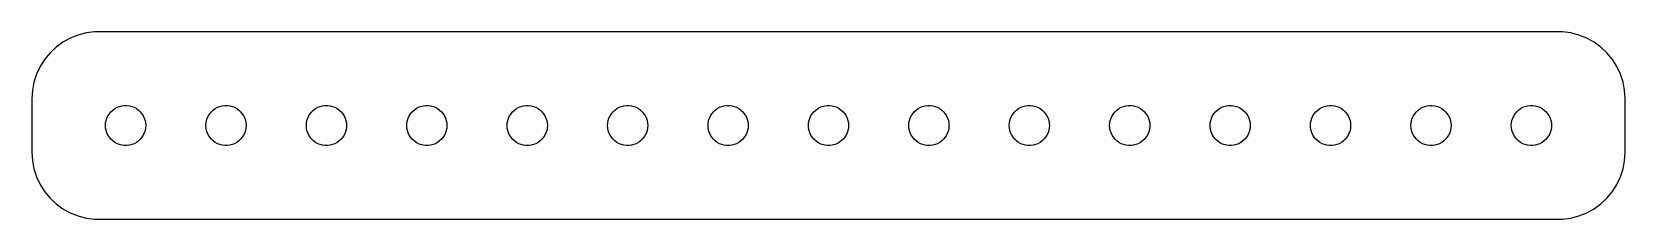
# Model space of a CAD drawing. Header units: metres. Extents: x -60 to 60, y 17 to 31.
import ezdxf

# ---------------------------------------------------------------- set-up
doc = ezdxf.new("R2010")
doc.units = ezdxf.units.M

msp = doc.modelspace()

# ---------------------------------------------------------------- linework, layer by layer
for p, q in [((-54.8139, 30.9901), (-55.4369, 30.9114)), ((54.8139, 30.9901), (-54.8139, 30.9901)), ((55.4369, 30.9114), (54.8139, 30.9901)), ((-57.6871, 29.8526), (-58.1448, 29.4227)), ((-57.1791, 30.2216), (-57.6871, 29.8526)), ((-56.6289, 30.5241), (-57.1791, 30.2216)), ((-56.0451, 30.7553), (-56.6289, 30.5241)), ((-55.4369, 30.9114), (-56.0451, 30.7553)), ((56.0451, 30.7553), (55.4369, 30.9114)), ((56.6289, 30.5241), (56.0451, 30.7553)), ((57.1791, 30.2216), (56.6289, 30.5241)), ((57.6871, 29.8526), (57.1791, 30.2216)), ((58.1448, 29.4227), (57.6871, 29.8526)), ((-58.5451, 28.9389), (-58.8815, 28.4088)), ((-58.1448, 29.4227), (-58.5451, 28.9389)), ((58.5451, 28.9389), (58.1448, 29.4227)), ((58.8815, 28.4088), (58.5451, 28.9389)), ((-59.1489, 27.8406), (-59.3429, 27.2434)), ((-58.8815, 28.4088), (-59.1489, 27.8406)), ((59.1489, 27.8406), (58.8815, 28.4088)), ((59.3429, 27.2434), (59.1489, 27.8406)), ((-59.4606, 26.6267), (-59.5, 26)), ((-59.3429, 27.2434), (-59.4606, 26.6267)), ((59.4606, 26.6267), (59.3429, 27.2434)), ((59.5, 26), (59.4606, 26.6267)), ((-59.5, 26), (-59.5, 22)), ((-53.7135, 24.8817), (-53.5934, 25.0268)), ((-53.5934, 25.0268), (-53.4561, 25.1558)), ((-53.4561, 25.1558), (-53.3037, 25.2665)), ((-53.3037, 25.2665), (-53.1387, 25.3572)), ((-53.1387, 25.3572), (-52.9635, 25.4266)), ((-52.9635, 25.4266), (-52.7811, 25.4734)), ((-52.7811, 25.4734), (-52.5942, 25.497)), ((-52.5942, 25.497), (-52.4058, 25.497)), ((-52.4058, 25.497), (-52.2189, 25.4734)), ((-52.2189, 25.4734), (-52.0365, 25.4266)), ((-52.0365, 25.4266), (-51.8613, 25.3572)), ((-51.8613, 25.3572), (-51.6963, 25.2665)), ((-51.6963, 25.2665), (-51.5439, 25.1558)), ((-51.5439, 25.1558), (-51.4065, 25.0268)), ((-51.4065, 25.0268), (-51.2865, 24.8817)), ((-46.2135, 24.8817), (-46.0934, 25.0268)), ((-46.0934, 25.0268), (-45.9561, 25.1558)), ((-45.9561, 25.1558), (-45.8037, 25.2665)), ((-45.8037, 25.2665), (-45.6387, 25.3572)), ((-45.6387, 25.3572), (-45.4635, 25.4266)), ((-45.4635, 25.4266), (-45.2811, 25.4734)), ((-45.2811, 25.4734), (-45.0942, 25.497)), ((-45.0942, 25.497), (-44.9058, 25.497)), ((-44.9058, 25.497), (-44.7189, 25.4734)), ((-44.7189, 25.4734), (-44.5365, 25.4266)), ((-44.5365, 25.4266), (-44.3613, 25.3572)), ((-44.3613, 25.3572), (-44.1963, 25.2665)), ((-44.1963, 25.2665), (-44.0439, 25.1558)), ((-44.0439, 25.1558), (-43.9065, 25.0268)), ((-43.9065, 25.0268), (-43.7865, 24.8817)), ((-38.7135, 24.8817), (-38.5934, 25.0268)), ((-38.5934, 25.0268), (-38.4561, 25.1558)), ((-38.4561, 25.1558), (-38.3037, 25.2665)), ((-38.3037, 25.2665), (-38.1387, 25.3572)), ((-38.1387, 25.3572), (-37.9635, 25.4266)), ((-37.9635, 25.4266), (-37.7811, 25.4734)), ((-37.7811, 25.4734), (-37.5942, 25.497)), ((-37.5942, 25.497), (-37.4058, 25.497)), ((-37.4058, 25.497), (-37.2189, 25.4734)), ((-37.2189, 25.4734), (-37.0365, 25.4266)), ((-37.0365, 25.4266), (-36.8613, 25.3572)), ((-36.8613, 25.3572), (-36.6963, 25.2665)), ((-36.6963, 25.2665), (-36.5439, 25.1558)), ((-36.5439, 25.1558), (-36.4065, 25.0268)), ((-36.4065, 25.0268), (-36.2865, 24.8817)), ((-31.2135, 24.8817), (-31.0934, 25.0268)), ((-31.0934, 25.0268), (-30.9561, 25.1558)), ((-30.9561, 25.1558), (-30.8037, 25.2665)), ((-30.8037, 25.2665), (-30.6387, 25.3572)), ((-30.6387, 25.3572), (-30.4635, 25.4266)), ((-30.4635, 25.4266), (-30.2811, 25.4734)), ((-30.2811, 25.4734), (-30.0942, 25.497)), ((-30.0942, 25.497), (-29.9058, 25.497)), ((-29.9058, 25.497), (-29.7189, 25.4734)), ((-29.7189, 25.4734), (-29.5365, 25.4266)), ((-29.5365, 25.4266), (-29.3613, 25.3572)), ((-29.3613, 25.3572), (-29.1963, 25.2665)), ((-29.1963, 25.2665), (-29.0439, 25.1558)), ((-29.0439, 25.1558), (-28.9065, 25.0268)), ((-28.9065, 25.0268), (-28.7865, 24.8817)), ((-23.7135, 24.8817), (-23.5934, 25.0268)), ((-23.5934, 25.0268), (-23.4561, 25.1558)), ((-23.4561, 25.1558), (-23.3037, 25.2665)), ((-23.3037, 25.2665), (-23.1387, 25.3572)), ((-23.1387, 25.3572), (-22.9635, 25.4266)), ((-22.9635, 25.4266), (-22.7811, 25.4734)), ((-22.7811, 25.4734), (-22.5942, 25.497)), ((-22.5942, 25.497), (-22.4058, 25.497)), ((-22.4058, 25.497), (-22.2189, 25.4734)), ((-22.2189, 25.4734), (-22.0365, 25.4266)), ((-22.0365, 25.4266), (-21.8613, 25.3572)), ((-21.8613, 25.3572), (-21.6963, 25.2665)), ((-21.6963, 25.2665), (-21.5439, 25.1558)), ((-21.5439, 25.1558), (-21.4065, 25.0268)), ((-21.4065, 25.0268), (-21.2865, 24.8817)), ((-16.2135, 24.8817), (-16.0934, 25.0268)), ((-16.0934, 25.0268), (-15.9561, 25.1558)), ((-15.9561, 25.1558), (-15.8037, 25.2665)), ((-15.8037, 25.2665), (-15.6387, 25.3572)), ((-15.6387, 25.3572), (-15.4635, 25.4266)), ((-15.4635, 25.4266), (-15.2811, 25.4734)), ((-15.2811, 25.4734), (-15.0942, 25.497)), ((-15.0942, 25.497), (-14.9058, 25.497)), ((-14.9058, 25.497), (-14.7189, 25.4734)), ((-14.7189, 25.4734), (-14.5365, 25.4266)), ((-14.5365, 25.4266), (-14.3613, 25.3572)), ((-14.3613, 25.3572), (-14.1963, 25.2665)), ((-14.1963, 25.2665), (-14.0439, 25.1558)), ((-14.0439, 25.1558), (-13.9065, 25.0268)), ((-13.9065, 25.0268), (-13.7865, 24.8817)), ((-8.71352, 24.8817), (-8.59344, 25.0268)), ((-8.59344, 25.0268), (-8.45613, 25.1558)), ((-8.45613, 25.1558), (-8.30373, 25.2665)), ((-8.30373, 25.2665), (-8.13866, 25.3572)), ((-8.13866, 25.3572), (-7.96352, 25.4266)), ((-7.96352, 25.4266), (-7.78107, 25.4734)), ((-7.78107, 25.4734), (-7.59418, 25.497)), ((-7.59418, 25.497), (-7.40581, 25.497)), ((-7.40581, 25.497), (-7.21892, 25.4734)), ((-7.21892, 25.4734), (-7.03647, 25.4266)), ((-7.03647, 25.4266), (-6.86133, 25.3572)), ((-6.86133, 25.3572), (-6.69626, 25.2665)), ((-6.69626, 25.2665), (-6.54385, 25.1558)), ((-6.54385, 25.1558), (-6.40654, 25.0268)), ((-6.40654, 25.0268), (-6.28647, 24.8817)), ((-1.21352, 24.8817), (-1.09344, 25.0268)), ((-1.09344, 25.0268), (-0.95613, 25.1558)), ((-0.95613, 25.1558), (-0.80373, 25.2665)), ((-0.80373, 25.2665), (-0.63866, 25.3572)), ((-0.63866, 25.3572), (-0.46352, 25.4266)), ((-0.46352, 25.4266), (-0.28107, 25.4734)), ((-0.28107, 25.4734), (-0.09418, 25.497)), ((-0.09418, 25.497), (0.09418, 25.497)), ((0.09418, 25.497), (0.28107, 25.4734)), ((0.28107, 25.4734), (0.46352, 25.4266)), ((0.46352, 25.4266), (0.63866, 25.3572)), ((0.63866, 25.3572), (0.80373, 25.2665)), ((0.80373, 25.2665), (0.95613, 25.1558)), ((0.95613, 25.1558), (1.09344, 25.0268)), ((1.09344, 25.0268), (1.21352, 24.8817)), ((6.28647, 24.8817), (6.40654, 25.0268)), ((6.40654, 25.0268), (6.54385, 25.1558)), ((6.54385, 25.1558), (6.69626, 25.2665)), ((6.69626, 25.2665), (6.86133, 25.3572)), ((6.86133, 25.3572), (7.03647, 25.4266)), ((7.03647, 25.4266), (7.21892, 25.4734)), ((7.21892, 25.4734), (7.40581, 25.497)), ((7.40581, 25.497), (7.59418, 25.497)), ((7.59418, 25.497), (7.78107, 25.4734)), ((7.78107, 25.4734), (7.96352, 25.4266)), ((7.96352, 25.4266), (8.13866, 25.3572)), ((8.13866, 25.3572), (8.30373, 25.2665)), ((8.30373, 25.2665), (8.45613, 25.1558)), ((8.45613, 25.1558), (8.59344, 25.0268)), ((8.59344, 25.0268), (8.71352, 24.8817)), ((13.7865, 24.8817), (13.9065, 25.0268)), ((13.9065, 25.0268), (14.0439, 25.1558)), ((14.0439, 25.1558), (14.1963, 25.2665)), ((14.1963, 25.2665), (14.3613, 25.3572)), ((14.3613, 25.3572), (14.5365, 25.4266)), ((14.5365, 25.4266), (14.7189, 25.4734)), ((14.7189, 25.4734), (14.9058, 25.497)), ((14.9058, 25.497), (15.0942, 25.497)), ((15.0942, 25.497), (15.2811, 25.4734)), ((15.2811, 25.4734), (15.4635, 25.4266)), ((15.4635, 25.4266), (15.6387, 25.3572)), ((15.6387, 25.3572), (15.8037, 25.2665)), ((15.8037, 25.2665), (15.9561, 25.1558)), ((15.9561, 25.1558), (16.0934, 25.0268)), ((16.0934, 25.0268), (16.2135, 24.8817)), ((21.2865, 24.8817), (21.4065, 25.0268)), ((21.4065, 25.0268), (21.5439, 25.1558)), ((21.5439, 25.1558), (21.6963, 25.2665)), ((21.6963, 25.2665), (21.8613, 25.3572)), ((21.8613, 25.3572), (22.0365, 25.4266)), ((22.0365, 25.4266), (22.2189, 25.4734)), ((22.2189, 25.4734), (22.4058, 25.497)), ((22.4058, 25.497), (22.5942, 25.497)), ((22.5942, 25.497), (22.7811, 25.4734)), ((22.7811, 25.4734), (22.9635, 25.4266)), ((22.9635, 25.4266), (23.1387, 25.3572)), ((23.1387, 25.3572), (23.3037, 25.2665)), ((23.3037, 25.2665), (23.4561, 25.1558)), ((23.4561, 25.1558), (23.5934, 25.0268)), ((23.5934, 25.0268), (23.7135, 24.8817)), ((28.7865, 24.8817), (28.9065, 25.0268)), ((28.9065, 25.0268), (29.0439, 25.1558)), ((29.0439, 25.1558), (29.1963, 25.2665)), ((29.1963, 25.2665), (29.3613, 25.3572)), ((29.3613, 25.3572), (29.5365, 25.4266)), ((29.5365, 25.4266), (29.7189, 25.4734)), ((29.7189, 25.4734), (29.9058, 25.497)), ((29.9058, 25.497), (30.0942, 25.497)), ((30.0942, 25.497), (30.2811, 25.4734)), ((30.2811, 25.4734), (30.4635, 25.4266)), ((30.4635, 25.4266), (30.6387, 25.3572)), ((30.6387, 25.3572), (30.8037, 25.2665)), ((30.8037, 25.2665), (30.9561, 25.1558)), ((30.9561, 25.1558), (31.0934, 25.0268)), ((31.0934, 25.0268), (31.2135, 24.8817)), ((36.2865, 24.8817), (36.4065, 25.0268)), ((36.4065, 25.0268), (36.5439, 25.1558)), ((36.5439, 25.1558), (36.6963, 25.2665)), ((36.6963, 25.2665), (36.8613, 25.3572)), ((36.8613, 25.3572), (37.0365, 25.4266)), ((37.0365, 25.4266), (37.2189, 25.4734)), ((37.2189, 25.4734), (37.4058, 25.497)), ((37.4058, 25.497), (37.5942, 25.497)), ((37.5942, 25.497), (37.7811, 25.4734)), ((37.7811, 25.4734), (37.9635, 25.4266)), ((37.9635, 25.4266), (38.1387, 25.3572)), ((38.1387, 25.3572), (38.3037, 25.2665)), ((38.3037, 25.2665), (38.4561, 25.1558)), ((38.4561, 25.1558), (38.5934, 25.0268)), ((38.5934, 25.0268), (38.7135, 24.8817)), ((43.7865, 24.8817), (43.9065, 25.0268)), ((43.9065, 25.0268), (44.0439, 25.1558)), ((44.0439, 25.1558), (44.1963, 25.2665)), ((44.1963, 25.2665), (44.3613, 25.3572)), ((44.3613, 25.3572), (44.5365, 25.4266)), ((44.5365, 25.4266), (44.7189, 25.4734)), ((44.7189, 25.4734), (44.9058, 25.497)), ((44.9058, 25.497), (45.0942, 25.497)), ((45.0942, 25.497), (45.2811, 25.4734)), ((45.2811, 25.4734), (45.4635, 25.4266)), ((45.4635, 25.4266), (45.6387, 25.3572)), ((45.6387, 25.3572), (45.8037, 25.2665)), ((45.8037, 25.2665), (45.9561, 25.1558)), ((45.9561, 25.1558), (46.0934, 25.0268)), ((46.0934, 25.0268), (46.2135, 24.8817)), ((51.2865, 24.8817), (51.4065, 25.0268)), ((51.4065, 25.0268), (51.5439, 25.1558)), ((51.5439, 25.1558), (51.6963, 25.2665)), ((51.6963, 25.2665), (51.8613, 25.3572)), ((51.8613, 25.3572), (52.0365, 25.4266)), ((52.0365, 25.4266), (52.2189, 25.4734)), ((52.2189, 25.4734), (52.4058, 25.497)), ((52.4058, 25.497), (52.5942, 25.497)), ((52.5942, 25.497), (52.7811, 25.4734)), ((52.7811, 25.4734), (52.9635, 25.4266)), ((52.9635, 25.4266), (53.1387, 25.3572)), ((53.1387, 25.3572), (53.3037, 25.2665)), ((53.3037, 25.2665), (53.4561, 25.1558)), ((53.4561, 25.1558), (53.5934, 25.0268)), ((53.5934, 25.0268), (53.7135, 24.8817)), ((59.5, 22), (59.5, 26)), ((-54, 24), (-53.9882, 24.188)), ((-53.9882, 23.812), (-54, 24)), ((-53.9882, 24.188), (-53.9529, 24.373)), ((-53.9529, 23.627), (-53.9882, 23.812)), ((-53.9529, 24.373), (-53.8947, 24.5522)), ((-53.8947, 24.5522), (-53.8145, 24.7226)), ((-53.8145, 24.7226), (-53.7135, 24.8817)), ((-51.2865, 24.8817), (-51.1855, 24.7226)), ((-51.1855, 24.7226), (-51.1053, 24.5522)), ((-51.1053, 24.5522), (-51.0471, 24.373)), ((-51.0471, 24.373), (-51.0118, 24.188)), ((-51.0118, 23.812), (-51.0471, 23.627)), ((-51.0118, 24.188), (-51, 24)), ((-51, 24), (-51.0118, 23.812)), ((-46.5, 24), (-46.4882, 24.188)), ((-46.4882, 23.812), (-46.5, 24)), ((-46.4882, 24.188), (-46.4529, 24.373)), ((-46.4529, 23.627), (-46.4882, 23.812)), ((-46.4529, 24.373), (-46.3947, 24.5522)), ((-46.3947, 24.5522), (-46.3145, 24.7226)), ((-46.3145, 24.7226), (-46.2135, 24.8817)), ((-43.7865, 24.8817), (-43.6855, 24.7226)), ((-43.6855, 24.7226), (-43.6053, 24.5522)), ((-43.6053, 24.5522), (-43.5471, 24.373)), ((-43.5471, 24.373), (-43.5118, 24.188)), ((-43.5118, 23.812), (-43.5471, 23.627)), ((-43.5118, 24.188), (-43.5, 24)), ((-43.5, 24), (-43.5118, 23.812)), ((-39, 24), (-38.9882, 24.188)), ((-38.9882, 23.812), (-39, 24)), ((-38.9882, 24.188), (-38.9529, 24.373)), ((-38.9529, 23.627), (-38.9882, 23.812)), ((-38.9529, 24.373), (-38.8947, 24.5522)), ((-38.8947, 24.5522), (-38.8145, 24.7226)), ((-38.8145, 24.7226), (-38.7135, 24.8817)), ((-36.2865, 24.8817), (-36.1855, 24.7226)), ((-36.1855, 24.7226), (-36.1053, 24.5522)), ((-36.1053, 24.5522), (-36.0471, 24.373)), ((-36.0471, 24.373), (-36.0118, 24.188)), ((-36.0118, 23.812), (-36.0471, 23.627)), ((-36.0118, 24.188), (-36, 24)), ((-36, 24), (-36.0118, 23.812)), ((-31.5, 24), (-31.4882, 24.188)), ((-31.4882, 23.812), (-31.5, 24)), ((-31.4882, 24.188), (-31.4529, 24.373)), ((-31.4529, 23.627), (-31.4882, 23.812)), ((-31.4529, 24.373), (-31.3947, 24.5522)), ((-31.3947, 24.5522), (-31.3145, 24.7226)), ((-31.3145, 24.7226), (-31.2135, 24.8817)), ((-28.7865, 24.8817), (-28.6855, 24.7226)), ((-28.6855, 24.7226), (-28.6053, 24.5522)), ((-28.6053, 24.5522), (-28.5471, 24.373)), ((-28.5471, 24.373), (-28.5118, 24.188)), ((-28.5118, 23.812), (-28.5471, 23.627)), ((-28.5118, 24.188), (-28.5, 24)), ((-28.5, 24), (-28.5118, 23.812)), ((-24, 24), (-23.9882, 24.188)), ((-23.9882, 23.812), (-24, 24)), ((-23.9882, 24.188), (-23.9529, 24.373)), ((-23.9529, 23.627), (-23.9882, 23.812)), ((-23.9529, 24.373), (-23.8947, 24.5522)), ((-23.8947, 24.5522), (-23.8145, 24.7226)), ((-23.8145, 24.7226), (-23.7135, 24.8817)), ((-21.2865, 24.8817), (-21.1855, 24.7226)), ((-21.1855, 24.7226), (-21.1053, 24.5522)), ((-21.1053, 24.5522), (-21.0471, 24.373)), ((-21.0471, 24.373), (-21.0118, 24.188)), ((-21.0118, 23.812), (-21.0471, 23.627)), ((-21.0118, 24.188), (-21, 24)), ((-21, 24), (-21.0118, 23.812)), ((-16.5, 24), (-16.4882, 24.188)), ((-16.4882, 23.812), (-16.5, 24)), ((-16.4882, 24.188), (-16.4529, 24.373)), ((-16.4529, 23.627), (-16.4882, 23.812)), ((-16.4529, 24.373), (-16.3947, 24.5522)), ((-16.3947, 24.5522), (-16.3145, 24.7226)), ((-16.3145, 24.7226), (-16.2135, 24.8817)), ((-13.7865, 24.8817), (-13.6855, 24.7226)), ((-13.6855, 24.7226), (-13.6053, 24.5522)), ((-13.6053, 24.5522), (-13.5471, 24.373)), ((-13.5471, 24.373), (-13.5118, 24.188)), ((-13.5118, 23.812), (-13.5471, 23.627)), ((-13.5118, 24.188), (-13.5, 24)), ((-13.5, 24), (-13.5118, 23.812)), ((-9, 24), (-8.98816, 24.188)), ((-8.98816, 23.812), (-9, 24)), ((-8.98816, 24.188), (-8.95287, 24.373)), ((-8.95287, 23.627), (-8.98816, 23.812)), ((-8.95287, 24.373), (-8.89465, 24.5522)), ((-8.89465, 24.5522), (-8.81445, 24.7226)), ((-8.81445, 24.7226), (-8.71352, 24.8817)), ((-6.28647, 24.8817), (-6.18553, 24.7226)), ((-6.18553, 24.7226), (-6.10533, 24.5522)), ((-6.10533, 24.5522), (-6.04712, 24.373)), ((-6.04712, 24.373), (-6.01183, 24.188)), ((-6.01183, 23.812), (-6.04712, 23.627)), ((-6.01183, 24.188), (-6, 24)), ((-6, 24), (-6.01183, 23.812)), ((-1.5, 24), (-1.48816, 24.188)), ((-1.48816, 23.812), (-1.5, 24)), ((-1.48816, 24.188), (-1.45287, 24.373)), ((-1.45287, 23.627), (-1.48816, 23.812)), ((-1.45287, 24.373), (-1.39465, 24.5522)), ((-1.39465, 24.5522), (-1.31445, 24.7226)), ((-1.31445, 24.7226), (-1.21352, 24.8817)), ((1.21352, 24.8817), (1.31445, 24.7226)), ((1.31445, 24.7226), (1.39465, 24.5522)), ((1.39465, 24.5522), (1.45287, 24.373)), ((1.45287, 24.373), (1.48816, 24.188)), ((1.48816, 23.812), (1.45287, 23.627)), ((1.48816, 24.188), (1.5, 24)), ((1.5, 24), (1.48816, 23.812)), ((6, 24), (6.01183, 24.188)), ((6.01183, 23.812), (6, 24)), ((6.01183, 24.188), (6.04712, 24.373)), ((6.04712, 23.627), (6.01183, 23.812)), ((6.04712, 24.373), (6.10533, 24.5522)), ((6.10533, 24.5522), (6.18553, 24.7226)), ((6.18553, 24.7226), (6.28647, 24.8817)), ((8.71352, 24.8817), (8.81445, 24.7226)), ((8.81445, 24.7226), (8.89465, 24.5522)), ((8.89465, 24.5522), (8.95287, 24.373)), ((8.95287, 24.373), (8.98816, 24.188)), ((8.98816, 23.812), (8.95287, 23.627)), ((8.98816, 24.188), (9, 24)), ((9, 24), (8.98816, 23.812)), ((13.5, 24), (13.5118, 24.188)), ((13.5118, 23.812), (13.5, 24)), ((13.5118, 24.188), (13.5471, 24.373)), ((13.5471, 23.627), (13.5118, 23.812)), ((13.5471, 24.373), (13.6053, 24.5522)), ((13.6053, 24.5522), (13.6855, 24.7226)), ((13.6855, 24.7226), (13.7865, 24.8817)), ((16.2135, 24.8817), (16.3145, 24.7226)), ((16.3145, 24.7226), (16.3947, 24.5522)), ((16.3947, 24.5522), (16.4529, 24.373)), ((16.4529, 24.373), (16.4882, 24.188)), ((16.4882, 23.812), (16.4529, 23.627)), ((16.4882, 24.188), (16.5, 24)), ((16.5, 24), (16.4882, 23.812)), ((21, 24), (21.0118, 24.188)), ((21.0118, 23.812), (21, 24)), ((21.0118, 24.188), (21.0471, 24.373)), ((21.0471, 23.627), (21.0118, 23.812)), ((21.0471, 24.373), (21.1053, 24.5522)), ((21.1053, 24.5522), (21.1855, 24.7226)), ((21.1855, 24.7226), (21.2865, 24.8817)), ((23.7135, 24.8817), (23.8145, 24.7226)), ((23.8145, 24.7226), (23.8947, 24.5522)), ((23.8947, 24.5522), (23.9529, 24.373)), ((23.9529, 24.373), (23.9882, 24.188)), ((23.9882, 23.812), (23.9529, 23.627)), ((23.9882, 24.188), (24, 24)), ((24, 24), (23.9882, 23.812)), ((28.5, 24), (28.5118, 24.188)), ((28.5118, 23.812), (28.5, 24)), ((28.5118, 24.188), (28.5471, 24.373)), ((28.5471, 23.627), (28.5118, 23.812)), ((28.5471, 24.373), (28.6053, 24.5522)), ((28.6053, 24.5522), (28.6855, 24.7226)), ((28.6855, 24.7226), (28.7865, 24.8817)), ((31.2135, 24.8817), (31.3145, 24.7226)), ((31.3145, 24.7226), (31.3947, 24.5522)), ((31.3947, 24.5522), (31.4529, 24.373)), ((31.4529, 24.373), (31.4882, 24.188)), ((31.4882, 23.812), (31.4529, 23.627)), ((31.4882, 24.188), (31.5, 24)), ((31.5, 24), (31.4882, 23.812)), ((36, 24), (36.0118, 24.188)), ((36.0118, 23.812), (36, 24)), ((36.0118, 24.188), (36.0471, 24.373)), ((36.0471, 23.627), (36.0118, 23.812)), ((36.0471, 24.373), (36.1053, 24.5522)), ((36.1053, 24.5522), (36.1855, 24.7226)), ((36.1855, 24.7226), (36.2865, 24.8817)), ((38.7135, 24.8817), (38.8145, 24.7226)), ((38.8145, 24.7226), (38.8947, 24.5522)), ((38.8947, 24.5522), (38.9529, 24.373)), ((38.9529, 24.373), (38.9882, 24.188)), ((38.9882, 23.812), (38.9529, 23.627)), ((38.9882, 24.188), (39, 24)), ((39, 24), (38.9882, 23.812)), ((43.5, 24), (43.5118, 24.188)), ((43.5118, 23.812), (43.5, 24)), ((43.5118, 24.188), (43.5471, 24.373)), ((43.5471, 23.627), (43.5118, 23.812)), ((43.5471, 24.373), (43.6053, 24.5522)), ((43.6053, 24.5522), (43.6855, 24.7226)), ((43.6855, 24.7226), (43.7865, 24.8817)), ((46.2135, 24.8817), (46.3145, 24.7226)), ((46.3145, 24.7226), (46.3947, 24.5522)), ((46.3947, 24.5522), (46.4529, 24.373)), ((46.4529, 24.373), (46.4882, 24.188)), ((46.4882, 23.812), (46.4529, 23.627)), ((46.4882, 24.188), (46.5, 24)), ((46.5, 24), (46.4882, 23.812)), ((51, 24), (51.0118, 24.188)), ((51.0118, 23.812), (51, 24)), ((51.0118, 24.188), (51.0471, 24.373)), ((51.0471, 23.627), (51.0118, 23.812)), ((51.0471, 24.373), (51.1053, 24.5522)), ((51.1053, 24.5522), (51.1855, 24.7226)), ((51.1855, 24.7226), (51.2865, 24.8817)), ((53.7135, 24.8817), (53.8145, 24.7226)), ((53.8145, 24.7226), (53.8947, 24.5522)), ((53.8947, 24.5522), (53.9529, 24.373)), ((53.9529, 24.373), (53.9882, 24.188)), ((53.9882, 23.812), (53.9529, 23.627)), ((53.9882, 24.188), (54, 24)), ((54, 24), (53.9882, 23.812)), ((-53.8947, 23.4478), (-53.9529, 23.627)), ((-53.8145, 23.2774), (-53.8947, 23.4478)), ((-53.7135, 23.1183), (-53.8145, 23.2774)), ((-53.5934, 22.9732), (-53.7135, 23.1183)), ((-53.4561, 22.8442), (-53.5934, 22.9732)), ((-53.3037, 22.7335), (-53.4561, 22.8442)), ((-53.1387, 22.6428), (-53.3037, 22.7335)), ((-52.9635, 22.5734), (-53.1387, 22.6428)), ((-51.8613, 22.6428), (-52.0365, 22.5734)), ((-51.6963, 22.7335), (-51.8613, 22.6428)), ((-51.5439, 22.8442), (-51.6963, 22.7335)), ((-51.4065, 22.9732), (-51.5439, 22.8442)), ((-51.2865, 23.1183), (-51.4065, 22.9732)), ((-51.1855, 23.2774), (-51.2865, 23.1183)), ((-51.1053, 23.4478), (-51.1855, 23.2774)), ((-51.0471, 23.627), (-51.1053, 23.4478)), ((-46.3947, 23.4478), (-46.4529, 23.627)), ((-46.3145, 23.2774), (-46.3947, 23.4478)), ((-46.2135, 23.1183), (-46.3145, 23.2774)), ((-46.0934, 22.9732), (-46.2135, 23.1183)), ((-45.9561, 22.8442), (-46.0934, 22.9732)), ((-45.8037, 22.7335), (-45.9561, 22.8442)), ((-45.6387, 22.6428), (-45.8037, 22.7335)), ((-45.4635, 22.5734), (-45.6387, 22.6428)), ((-44.3613, 22.6428), (-44.5365, 22.5734)), ((-44.1963, 22.7335), (-44.3613, 22.6428)), ((-44.0439, 22.8442), (-44.1963, 22.7335)), ((-43.9065, 22.9732), (-44.0439, 22.8442)), ((-43.7865, 23.1183), (-43.9065, 22.9732)), ((-43.6855, 23.2774), (-43.7865, 23.1183)), ((-43.6053, 23.4478), (-43.6855, 23.2774)), ((-43.5471, 23.627), (-43.6053, 23.4478)), ((-38.8947, 23.4478), (-38.9529, 23.627)), ((-38.8145, 23.2774), (-38.8947, 23.4478)), ((-38.7135, 23.1183), (-38.8145, 23.2774)), ((-38.5934, 22.9732), (-38.7135, 23.1183)), ((-38.4561, 22.8442), (-38.5934, 22.9732)), ((-38.3037, 22.7335), (-38.4561, 22.8442)), ((-38.1387, 22.6428), (-38.3037, 22.7335)), ((-37.9635, 22.5734), (-38.1387, 22.6428)), ((-36.8613, 22.6428), (-37.0365, 22.5734)), ((-36.6963, 22.7335), (-36.8613, 22.6428)), ((-36.5439, 22.8442), (-36.6963, 22.7335)), ((-36.4065, 22.9732), (-36.5439, 22.8442)), ((-36.2865, 23.1183), (-36.4065, 22.9732)), ((-36.1855, 23.2774), (-36.2865, 23.1183)), ((-36.1053, 23.4478), (-36.1855, 23.2774)), ((-36.0471, 23.627), (-36.1053, 23.4478)), ((-31.3947, 23.4478), (-31.4529, 23.627)), ((-31.3145, 23.2774), (-31.3947, 23.4478)), ((-31.2135, 23.1183), (-31.3145, 23.2774)), ((-31.0934, 22.9732), (-31.2135, 23.1183)), ((-30.9561, 22.8442), (-31.0934, 22.9732)), ((-30.8037, 22.7335), (-30.9561, 22.8442)), ((-30.6387, 22.6428), (-30.8037, 22.7335)), ((-30.4635, 22.5734), (-30.6387, 22.6428)), ((-29.3613, 22.6428), (-29.5365, 22.5734)), ((-29.1963, 22.7335), (-29.3613, 22.6428)), ((-29.0439, 22.8442), (-29.1963, 22.7335)), ((-28.9065, 22.9732), (-29.0439, 22.8442)), ((-28.7865, 23.1183), (-28.9065, 22.9732)), ((-28.6855, 23.2774), (-28.7865, 23.1183)), ((-28.6053, 23.4478), (-28.6855, 23.2774)), ((-28.5471, 23.627), (-28.6053, 23.4478)), ((-23.8947, 23.4478), (-23.9529, 23.627)), ((-23.8145, 23.2774), (-23.8947, 23.4478)), ((-23.7135, 23.1183), (-23.8145, 23.2774)), ((-23.5934, 22.9732), (-23.7135, 23.1183)), ((-23.4561, 22.8442), (-23.5934, 22.9732)), ((-23.3037, 22.7335), (-23.4561, 22.8442)), ((-23.1387, 22.6428), (-23.3037, 22.7335)), ((-22.9635, 22.5734), (-23.1387, 22.6428)), ((-21.8613, 22.6428), (-22.0365, 22.5734)), ((-21.6963, 22.7335), (-21.8613, 22.6428)), ((-21.5439, 22.8442), (-21.6963, 22.7335)), ((-21.4065, 22.9732), (-21.5439, 22.8442)), ((-21.2865, 23.1183), (-21.4065, 22.9732)), ((-21.1855, 23.2774), (-21.2865, 23.1183)), ((-21.1053, 23.4478), (-21.1855, 23.2774)), ((-21.0471, 23.627), (-21.1053, 23.4478)), ((-16.3947, 23.4478), (-16.4529, 23.627)), ((-16.3145, 23.2774), (-16.3947, 23.4478)), ((-16.2135, 23.1183), (-16.3145, 23.2774)), ((-16.0934, 22.9732), (-16.2135, 23.1183)), ((-15.9561, 22.8442), (-16.0934, 22.9732)), ((-15.8037, 22.7335), (-15.9561, 22.8442)), ((-15.6387, 22.6428), (-15.8037, 22.7335)), ((-15.4635, 22.5734), (-15.6387, 22.6428)), ((-14.3613, 22.6428), (-14.5365, 22.5734)), ((-14.1963, 22.7335), (-14.3613, 22.6428)), ((-14.0439, 22.8442), (-14.1963, 22.7335)), ((-13.9065, 22.9732), (-14.0439, 22.8442)), ((-13.7865, 23.1183), (-13.9065, 22.9732)), ((-13.6855, 23.2774), (-13.7865, 23.1183)), ((-13.6053, 23.4478), (-13.6855, 23.2774)), ((-13.5471, 23.627), (-13.6053, 23.4478)), ((-8.89465, 23.4478), (-8.95287, 23.627)), ((-8.81445, 23.2774), (-8.89465, 23.4478)), ((-8.71352, 23.1183), (-8.81445, 23.2774)), ((-8.59344, 22.9732), (-8.71352, 23.1183)), ((-8.45613, 22.8442), (-8.59344, 22.9732)), ((-8.30373, 22.7335), (-8.45613, 22.8442)), ((-8.13866, 22.6428), (-8.30373, 22.7335)), ((-7.96352, 22.5734), (-8.13866, 22.6428)), ((-6.86133, 22.6428), (-7.03647, 22.5734)), ((-6.69626, 22.7335), (-6.86133, 22.6428)), ((-6.54385, 22.8442), (-6.69626, 22.7335)), ((-6.40654, 22.9732), (-6.54385, 22.8442)), ((-6.28647, 23.1183), (-6.40654, 22.9732)), ((-6.18553, 23.2774), (-6.28647, 23.1183)), ((-6.10533, 23.4478), (-6.18553, 23.2774)), ((-6.04712, 23.627), (-6.10533, 23.4478)), ((-1.39465, 23.4478), (-1.45287, 23.627)), ((-1.31445, 23.2774), (-1.39465, 23.4478)), ((-1.21352, 23.1183), (-1.31445, 23.2774)), ((-1.09344, 22.9732), (-1.21352, 23.1183)), ((-0.95613, 22.8442), (-1.09344, 22.9732)), ((-0.80373, 22.7335), (-0.95613, 22.8442)), ((-0.63866, 22.6428), (-0.80373, 22.7335)), ((-0.46352, 22.5734), (-0.63866, 22.6428)), ((0.63866, 22.6428), (0.46352, 22.5734)), ((0.80373, 22.7335), (0.63866, 22.6428)), ((0.95613, 22.8442), (0.80373, 22.7335)), ((1.09344, 22.9732), (0.95613, 22.8442)), ((1.21352, 23.1183), (1.09344, 22.9732)), ((1.31445, 23.2774), (1.21352, 23.1183)), ((1.39465, 23.4478), (1.31445, 23.2774)), ((1.45287, 23.627), (1.39465, 23.4478)), ((6.10533, 23.4478), (6.04712, 23.627)), ((6.18553, 23.2774), (6.10533, 23.4478)), ((6.28647, 23.1183), (6.18553, 23.2774)), ((6.40654, 22.9732), (6.28647, 23.1183)), ((6.54385, 22.8442), (6.40654, 22.9732)), ((6.69626, 22.7335), (6.54385, 22.8442)), ((6.86133, 22.6428), (6.69626, 22.7335)), ((7.03647, 22.5734), (6.86133, 22.6428)), ((8.13866, 22.6428), (7.96352, 22.5734)), ((8.30373, 22.7335), (8.13866, 22.6428)), ((8.45613, 22.8442), (8.30373, 22.7335)), ((8.59344, 22.9732), (8.45613, 22.8442)), ((8.71352, 23.1183), (8.59344, 22.9732)), ((8.81445, 23.2774), (8.71352, 23.1183)), ((8.89465, 23.4478), (8.81445, 23.2774)), ((8.95287, 23.627), (8.89465, 23.4478)), ((13.6053, 23.4478), (13.5471, 23.627)), ((13.6855, 23.2774), (13.6053, 23.4478)), ((13.7865, 23.1183), (13.6855, 23.2774)), ((13.9065, 22.9732), (13.7865, 23.1183)), ((14.0439, 22.8442), (13.9065, 22.9732)), ((14.1963, 22.7335), (14.0439, 22.8442)), ((14.3613, 22.6428), (14.1963, 22.7335)), ((14.5365, 22.5734), (14.3613, 22.6428)), ((15.6387, 22.6428), (15.4635, 22.5734)), ((15.8037, 22.7335), (15.6387, 22.6428)), ((15.9561, 22.8442), (15.8037, 22.7335)), ((16.0934, 22.9732), (15.9561, 22.8442)), ((16.2135, 23.1183), (16.0934, 22.9732)), ((16.3145, 23.2774), (16.2135, 23.1183)), ((16.3947, 23.4478), (16.3145, 23.2774)), ((16.4529, 23.627), (16.3947, 23.4478)), ((21.1053, 23.4478), (21.0471, 23.627)), ((21.1855, 23.2774), (21.1053, 23.4478)), ((21.2865, 23.1183), (21.1855, 23.2774)), ((21.4065, 22.9732), (21.2865, 23.1183)), ((21.5439, 22.8442), (21.4065, 22.9732)), ((21.6963, 22.7335), (21.5439, 22.8442)), ((21.8613, 22.6428), (21.6963, 22.7335)), ((22.0365, 22.5734), (21.8613, 22.6428)), ((23.1387, 22.6428), (22.9635, 22.5734)), ((23.3037, 22.7335), (23.1387, 22.6428)), ((23.4561, 22.8442), (23.3037, 22.7335)), ((23.5934, 22.9732), (23.4561, 22.8442)), ((23.7135, 23.1183), (23.5934, 22.9732)), ((23.8145, 23.2774), (23.7135, 23.1183)), ((23.8947, 23.4478), (23.8145, 23.2774)), ((23.9529, 23.627), (23.8947, 23.4478)), ((28.6053, 23.4478), (28.5471, 23.627)), ((28.6855, 23.2774), (28.6053, 23.4478)), ((28.7865, 23.1183), (28.6855, 23.2774)), ((28.9065, 22.9732), (28.7865, 23.1183)), ((29.0439, 22.8442), (28.9065, 22.9732)), ((29.1963, 22.7335), (29.0439, 22.8442)), ((29.3613, 22.6428), (29.1963, 22.7335)), ((29.5365, 22.5734), (29.3613, 22.6428)), ((30.6387, 22.6428), (30.4635, 22.5734)), ((30.8037, 22.7335), (30.6387, 22.6428)), ((30.9561, 22.8442), (30.8037, 22.7335)), ((31.0934, 22.9732), (30.9561, 22.8442)), ((31.2135, 23.1183), (31.0934, 22.9732)), ((31.3145, 23.2774), (31.2135, 23.1183)), ((31.3947, 23.4478), (31.3145, 23.2774)), ((31.4529, 23.627), (31.3947, 23.4478)), ((36.1053, 23.4478), (36.0471, 23.627)), ((36.1855, 23.2774), (36.1053, 23.4478)), ((36.2865, 23.1183), (36.1855, 23.2774)), ((36.4065, 22.9732), (36.2865, 23.1183)), ((36.5439, 22.8442), (36.4065, 22.9732)), ((36.6963, 22.7335), (36.5439, 22.8442)), ((36.8613, 22.6428), (36.6963, 22.7335)), ((37.0365, 22.5734), (36.8613, 22.6428)), ((38.1387, 22.6428), (37.9635, 22.5734)), ((38.3037, 22.7335), (38.1387, 22.6428)), ((38.4561, 22.8442), (38.3037, 22.7335)), ((38.5934, 22.9732), (38.4561, 22.8442)), ((38.7135, 23.1183), (38.5934, 22.9732)), ((38.8145, 23.2774), (38.7135, 23.1183)), ((38.8947, 23.4478), (38.8145, 23.2774)), ((38.9529, 23.627), (38.8947, 23.4478)), ((43.6053, 23.4478), (43.5471, 23.627)), ((43.6855, 23.2774), (43.6053, 23.4478)), ((43.7865, 23.1183), (43.6855, 23.2774)), ((43.9065, 22.9732), (43.7865, 23.1183)), ((44.0439, 22.8442), (43.9065, 22.9732)), ((44.1963, 22.7335), (44.0439, 22.8442)), ((44.3613, 22.6428), (44.1963, 22.7335)), ((44.5365, 22.5734), (44.3613, 22.6428)), ((45.6387, 22.6428), (45.4635, 22.5734)), ((45.8037, 22.7335), (45.6387, 22.6428)), ((45.9561, 22.8442), (45.8037, 22.7335)), ((46.0934, 22.9732), (45.9561, 22.8442)), ((46.2135, 23.1183), (46.0934, 22.9732)), ((46.3145, 23.2774), (46.2135, 23.1183)), ((46.3947, 23.4478), (46.3145, 23.2774)), ((46.4529, 23.627), (46.3947, 23.4478)), ((51.1053, 23.4478), (51.0471, 23.627)), ((51.1855, 23.2774), (51.1053, 23.4478)), ((51.2865, 23.1183), (51.1855, 23.2774)), ((51.4065, 22.9732), (51.2865, 23.1183)), ((51.5439, 22.8442), (51.4065, 22.9732)), ((51.6963, 22.7335), (51.5439, 22.8442)), ((51.8613, 22.6428), (51.6963, 22.7335)), ((52.0365, 22.5734), (51.8613, 22.6428)), ((53.1387, 22.6428), (52.9635, 22.5734)), ((53.3037, 22.7335), (53.1387, 22.6428)), ((53.4561, 22.8442), (53.3037, 22.7335)), ((53.5934, 22.9732), (53.4561, 22.8442)), ((53.7135, 23.1183), (53.5934, 22.9732)), ((53.8145, 23.2774), (53.7135, 23.1183)), ((53.8947, 23.4478), (53.8145, 23.2774)), ((53.9529, 23.627), (53.8947, 23.4478)), ((-59.5, 22), (-59.4606, 21.3733)), ((-52.7811, 22.5266), (-52.9635, 22.5734)), ((-52.5942, 22.503), (-52.7811, 22.5266)), ((-52.4058, 22.503), (-52.5942, 22.503)), ((-52.2189, 22.5266), (-52.4058, 22.503)), ((-52.0365, 22.5734), (-52.2189, 22.5266)), ((-45.2811, 22.5266), (-45.4635, 22.5734)), ((-45.0942, 22.503), (-45.2811, 22.5266)), ((-44.9058, 22.503), (-45.0942, 22.503)), ((-44.7189, 22.5266), (-44.9058, 22.503)), ((-44.5365, 22.5734), (-44.7189, 22.5266)), ((-37.7811, 22.5266), (-37.9635, 22.5734)), ((-37.5942, 22.503), (-37.7811, 22.5266)), ((-37.4058, 22.503), (-37.5942, 22.503)), ((-37.2189, 22.5266), (-37.4058, 22.503)), ((-37.0365, 22.5734), (-37.2189, 22.5266)), ((-30.2811, 22.5266), (-30.4635, 22.5734)), ((-30.0942, 22.503), (-30.2811, 22.5266)), ((-29.9058, 22.503), (-30.0942, 22.503)), ((-29.7189, 22.5266), (-29.9058, 22.503)), ((-29.5365, 22.5734), (-29.7189, 22.5266)), ((-22.7811, 22.5266), (-22.9635, 22.5734)), ((-22.5942, 22.503), (-22.7811, 22.5266)), ((-22.4058, 22.503), (-22.5942, 22.503)), ((-22.2189, 22.5266), (-22.4058, 22.503)), ((-22.0365, 22.5734), (-22.2189, 22.5266)), ((-15.2811, 22.5266), (-15.4635, 22.5734)), ((-15.0942, 22.503), (-15.2811, 22.5266)), ((-14.9058, 22.503), (-15.0942, 22.503)), ((-14.7189, 22.5266), (-14.9058, 22.503)), ((-14.5365, 22.5734), (-14.7189, 22.5266)), ((-7.78107, 22.5266), (-7.96352, 22.5734)), ((-7.59418, 22.503), (-7.78107, 22.5266)), ((-7.40581, 22.503), (-7.59418, 22.503)), ((-7.21892, 22.5266), (-7.40581, 22.503)), ((-7.03647, 22.5734), (-7.21892, 22.5266)), ((-0.28107, 22.5266), (-0.46352, 22.5734)), ((-0.09418, 22.503), (-0.28107, 22.5266)), ((0.09418, 22.503), (-0.09418, 22.503)), ((0.28107, 22.5266), (0.09418, 22.503)), ((0.46352, 22.5734), (0.28107, 22.5266)), ((7.21892, 22.5266), (7.03647, 22.5734)), ((7.40581, 22.503), (7.21892, 22.5266)), ((7.59418, 22.503), (7.40581, 22.503)), ((7.78107, 22.5266), (7.59418, 22.503)), ((7.96352, 22.5734), (7.78107, 22.5266)), ((14.7189, 22.5266), (14.5365, 22.5734)), ((14.9058, 22.503), (14.7189, 22.5266)), ((15.0942, 22.503), (14.9058, 22.503)), ((15.2811, 22.5266), (15.0942, 22.503)), ((15.4635, 22.5734), (15.2811, 22.5266)), ((22.2189, 22.5266), (22.0365, 22.5734)), ((22.4058, 22.503), (22.2189, 22.5266)), ((22.5942, 22.503), (22.4058, 22.503)), ((22.7811, 22.5266), (22.5942, 22.503)), ((22.9635, 22.5734), (22.7811, 22.5266)), ((29.7189, 22.5266), (29.5365, 22.5734)), ((29.9058, 22.503), (29.7189, 22.5266)), ((30.0942, 22.503), (29.9058, 22.503)), ((30.2811, 22.5266), (30.0942, 22.503)), ((30.4635, 22.5734), (30.2811, 22.5266)), ((37.2189, 22.5266), (37.0365, 22.5734)), ((37.4058, 22.503), (37.2189, 22.5266)), ((37.5942, 22.503), (37.4058, 22.503)), ((37.7811, 22.5266), (37.5942, 22.503)), ((37.9635, 22.5734), (37.7811, 22.5266)), ((44.7189, 22.5266), (44.5365, 22.5734)), ((44.9058, 22.503), (44.7189, 22.5266)), ((45.0942, 22.503), (44.9058, 22.503)), ((45.2811, 22.5266), (45.0942, 22.503)), ((45.4635, 22.5734), (45.2811, 22.5266)), ((52.2189, 22.5266), (52.0365, 22.5734)), ((52.4058, 22.503), (52.2189, 22.5266)), ((52.5942, 22.503), (52.4058, 22.503)), ((52.7811, 22.5266), (52.5942, 22.503)), ((52.9635, 22.5734), (52.7811, 22.5266)), ((59.4606, 21.3733), (59.5, 22)), ((-59.4606, 21.3733), (-59.3429, 20.7566)), ((-59.3429, 20.7566), (-59.1489, 20.1594)), ((59.1489, 20.1594), (59.3429, 20.7566)), ((59.3429, 20.7566), (59.4606, 21.3733)), ((-59.1489, 20.1594), (-58.8815, 19.5912)), ((-58.8815, 19.5912), (-58.5451, 19.0611)), ((-58.5451, 19.0611), (-58.1448, 18.5773)), ((58.1448, 18.5773), (58.5451, 19.0611)), ((58.5451, 19.0611), (58.8815, 19.5912)), ((58.8815, 19.5912), (59.1489, 20.1594)), ((-58.1448, 18.5773), (-57.6871, 18.1474)), ((-57.6871, 18.1474), (-57.1791, 17.7784)), ((57.1791, 17.7784), (57.6871, 18.1474)), ((57.6871, 18.1474), (58.1448, 18.5773)), ((-57.1791, 17.7784), (-56.6289, 17.4759)), ((-56.6289, 17.4759), (-56.0451, 17.2447)), ((-56.0451, 17.2447), (-55.4369, 17.0886)), ((-55.4369, 17.0886), (-54.8139, 17.0099)), ((-54.8139, 17.0099), (54.8139, 17.0099)), ((54.8139, 17.0099), (55.4369, 17.0886)), ((55.4369, 17.0886), (56.0451, 17.2447)), ((56.0451, 17.2447), (56.6289, 17.4759)), ((56.6289, 17.4759), (57.1791, 17.7784))]:
    msp.add_line(p, q)

doc.saveas('drawing.dxf')
